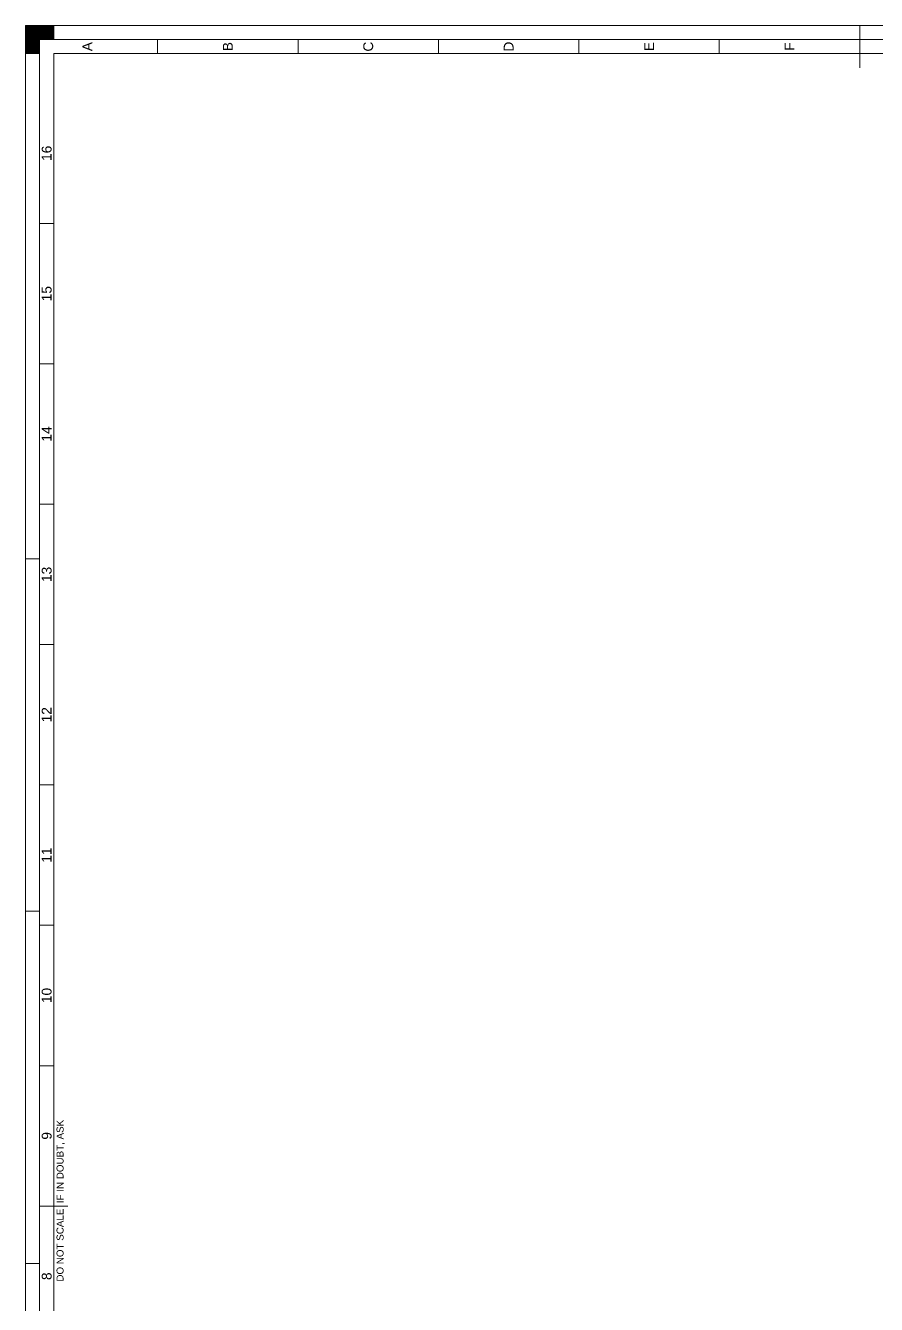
# Paper-space layout 'A1 - Portrait' of a CAD drawing. Header units: millimetres. Extents: x 0 to 594, y 0 to 841.
# Drawn here: x 0 to 302.9, y 385.5 to 841 of the extents above; entities that cross this region are included whole.
import ezdxf
from ezdxf.enums import TextEntityAlignment as Align

# ---------------------------------------------------------------- set-up
doc = ezdxf.new("R2010")
doc.units = ezdxf.units.MM
for name, color, linetype, lineweight in [('CDL_FRAME', 7, 'Continuous', 18), ('CDL_FRAME_GREEN', 3, 'Continuous', 18), ('CDL_FRAME_RED', 1, 'Continuous', 18), ('CDL_FRAME_YELLOW', 2, 'Continuous', 18)]:
    doc.layers.add(name, color=color, linetype=linetype, lineweight=lineweight)
doc.layers.add('CDL_TITLE_BLOCK', color=7, linetype='Continuous')
doc.styles.add('RHI_BORDER', font='arial.ttf')

# ---------------------------------------------------------------- blocks, each defined once
blk = doc.blocks.new('PORTRAIT_DINA1_FRAME_REV03_ISO5457')
at = {"layer": 'CDL_FRAME_GREEN'}
h = blk.add_hatch(color=256, dxfattribs=at)
h.dxf.hatch_style = 1
h.paths.add_polyline_path([(5, 836), (5, 841), (0, 841), (0, 836)])
h = blk.add_hatch(color=256, dxfattribs=at)
h.dxf.hatch_style = 1
h.paths.add_polyline_path([(10, 836), (10, 841), (5, 841), (5, 836)])
h = blk.add_hatch(color=256, dxfattribs=at)
h.dxf.hatch_style = 1
h.paths.add_polyline_path([(0, 836), (0, 831), (5, 831), (5, 836)])
at = {"layer": 'CDL_FRAME', "linetype": 'Continuous'}
for p, q in [((297, 826), (297, 836)), ((584, 831), (10, 831)), ((10, 20), (10, 831)), ((15, 420.5), (5, 420.5))]:
    blk.add_line(p, q, dxfattribs=at)
at = {"layer": 'CDL_FRAME_GREEN', "linetype": 'Continuous'}
for p, q in [((594, 841), (0, 841)), ((0, 0), (0, 841)), ((297, 836), (297, 841)), ((5, 651), (0, 651)), ((5, 525.5), (0, 525.5)), ((5, 400), (0, 400))]:
    blk.add_line(p, q, dxfattribs=at)
at = {"layer": 'CDL_FRAME_GREEN'}
for points in [[(10, 836), (10, 841), (0, 841), (0, 836)], [(5, 841), (5, 831), (0, 831), (0, 841)]]:
    blk.add_lwpolyline(points, close=True, dxfattribs=at)
at = {"layer": 'CDL_FRAME_RED', "linetype": 'Continuous'}
for p in [(5, 15), (589, 836)]:
    blk.add_line(p, (5, 836), dxfattribs=at)
at = {"layer": 'CDL_FRAME_YELLOW', "linetype": 'Continuous'}
for p, q in [((47, 831), (47, 836)), ((97, 831), (97, 836)), ((147, 831), (147, 836)), ((197, 831), (197, 836)), ((247, 831), (247, 836)), ((10, 770.5), (5, 770.5)), ((10, 720.5), (5, 720.5)), ((10, 670.5), (5, 670.5)), ((10, 620.5), (5, 620.5)), ((10, 570.5), (5, 570.5)), ((10, 520.5), (5, 520.5)), ((10, 470.5), (5, 470.5))]:
    blk.add_line(p, q, dxfattribs=at)
at = {"layer": 'CDL_FRAME_GREEN', "linetype": 'Continuous', "style": 'RHI_BORDER'}
for s, p in [('A', (22, 833.5)), ('B', (72, 833.5)), ('C', (122, 833.5)), ('D', (172, 833.5)), ('E', (222, 833.5)), ('F', (272, 833.5)), ('16', (7.5, 795.5)), ('15', (7.5, 745.5)), ('14', (7.5, 695.5)), ('13', (7.5, 645.5)), ('12', (7.5, 595.5)), ('11', (7.5, 545.5)), ('10', (7.5, 495.5)), ('9', (7.5, 445.5)), ('8', (7.5, 395.5))]:
    blk.add_text(s, height=3.5, rotation=90, dxfattribs=at).set_placement(p, align=Align.MIDDLE_CENTER)
at = {"layer": 'CDL_FRAME_GREEN', "insert": (12.5, 422.4), "char_height": 2.5, "attachment_point": 5, "rotation": 90, "style": 'RHI_BORDER'}
blk.add_mtext_dynamic_manual_height_columns('{\\fArial|b0|i0|c0|p34;DO NOT SCALE  IF IN DOUBT, ASK}', width=60.0866, gutter_width=17.5, heights=[0], dxfattribs=at)

psp = doc.layouts.new('A1 - Portrait')

# ---------------------------------------------------------------- block references
at = {"layer": 'CDL_TITLE_BLOCK', "lineweight": 0}
psp.add_blockref('PORTRAIT_DINA1_FRAME_REV03_ISO5457', (0, 0), dxfattribs=at)

doc.saveas('drawing.dxf')
